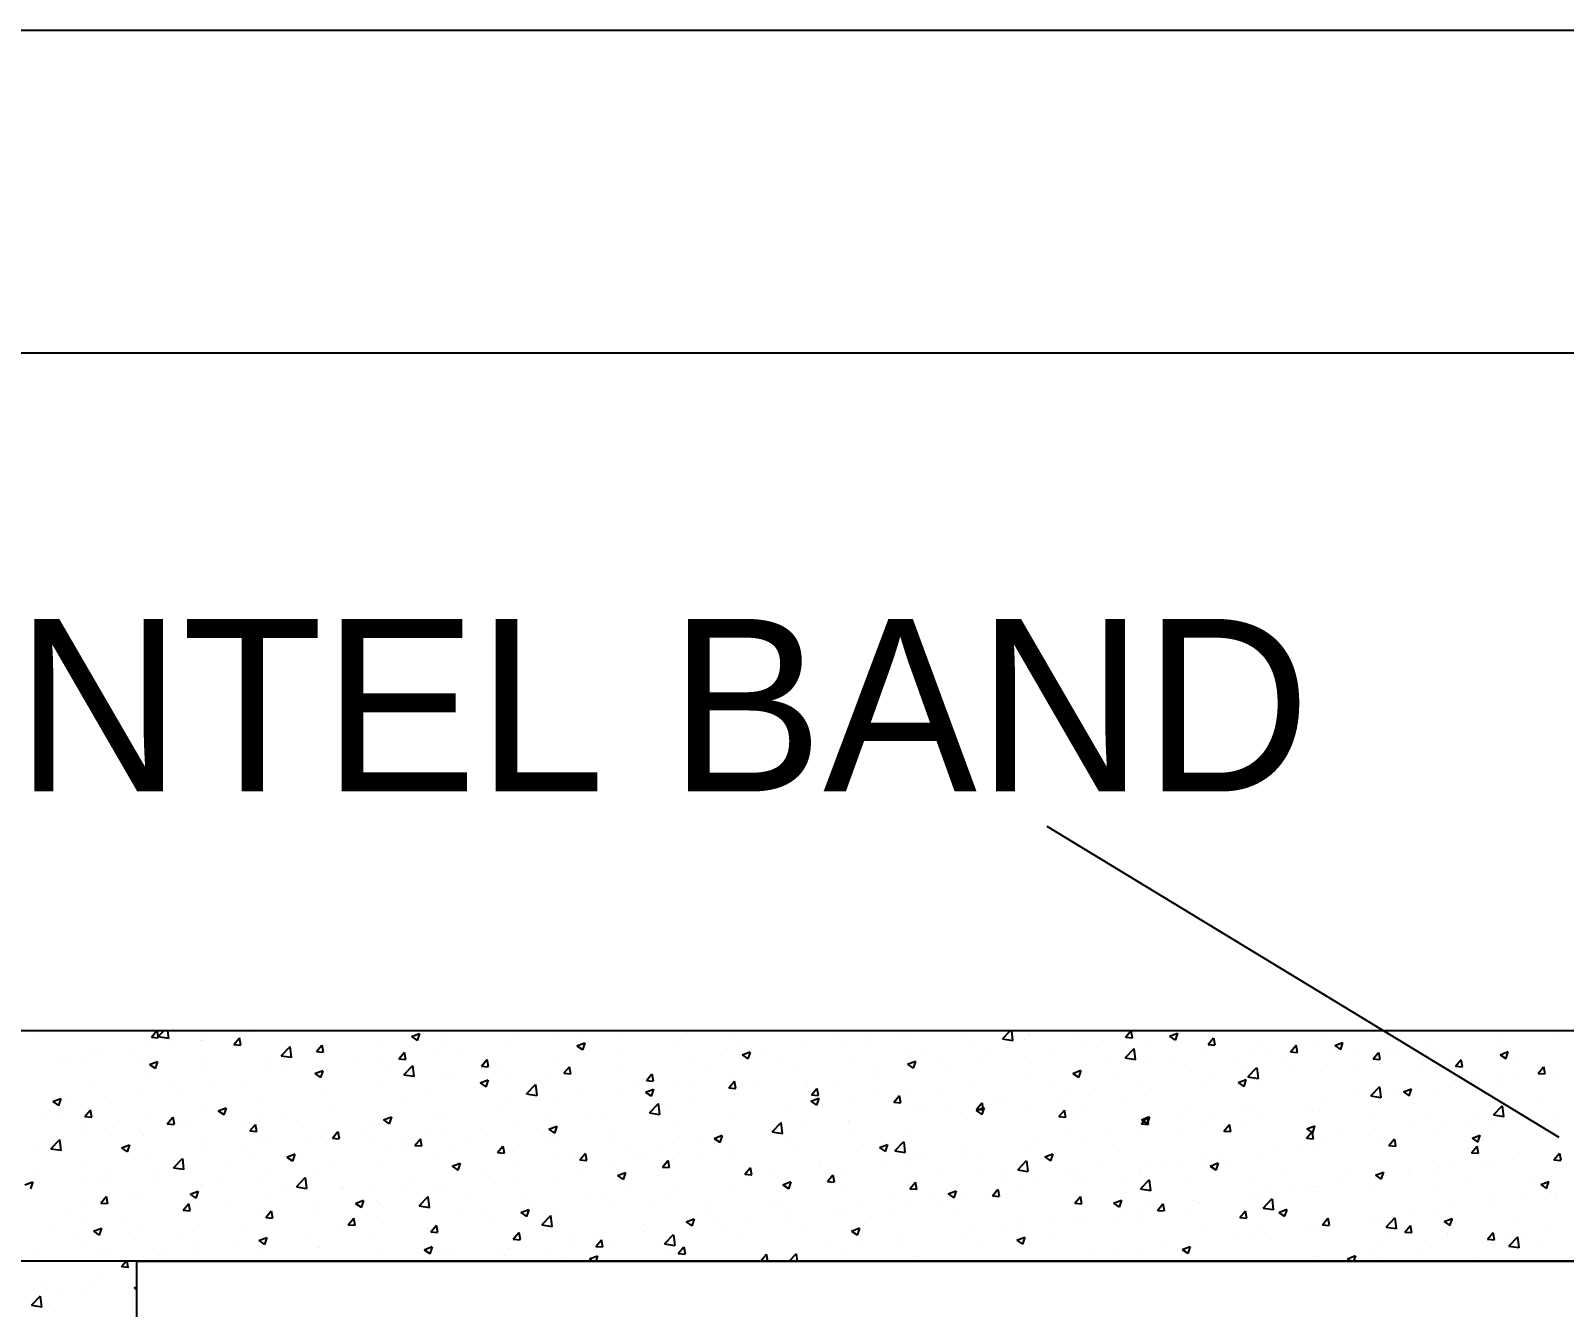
# Model space of a CAD drawing. Header units: metres. Extents: x 2267204 to 2267561, y 3771 to 3959.
# Drawn here: x 2267522.123 to 2267523.67, y 3941.646 to 3942.933 of the extents above; entities that cross this region are included whole.
import ezdxf

# ---------------------------------------------------------------- set-up
doc = ezdxf.new("R2010")
doc.units = ezdxf.units.M
doc.header["$LTSCALE"] = 3.5
doc.header["$MEASUREMENT"] = 0
doc.layers.get('0').update_dxf_attribs({"linetype": 'CONTINUOUS'})
doc.styles.add('Romantic', font='GOTHIC.TTF')

# ---------------------------------------------------------------- blocks, each defined once
blk = doc.blocks.new('A$C267C1C9C')
for p, q in [((6428.129, 2634.928), (4340.847, 2634.928)), ((4922.862, 2603.349), (4943.183, 2591.012)), ((4990.573, 2595.223), (4842.27, 2595.223)), ((4882.891, 2594.947), (4882.891, 2594.947)), ((4887.207, 2594.846), (4887.207, 2594.846)), ((4887.315, 2594.974), (4887.523, 2595.223)), ((4887.315, 2594.974), (4887.587, 2594.95)), ((4887.593, 2594.945), (4887.542, 2595.223)), ((4887.591, 2594.997), (4887.808, 2595.223)), ((4887.591, 2594.997), (4887.997, 2594.934)), ((4888.003, 2594.929), (4887.969, 2595.223)), ((4889.297, 2594.828), (4889.297, 2594.828)), ((4889.311, 2594.858), (4889.311, 2594.858)), ((4889.513, 2595.139), (4889.513, 2595.139)), ((4890.59, 2594.688), (4890.81, 2594.95)), ((4890.868, 2594.659), (4890.816, 2594.945)), ((4891.026, 2595.055), (4891.026, 2595.055)), ((4891.293, 2595.223), (4891.308, 2595.212)), ((4891.314, 2595.208), (4891.319, 2595.223)), ((4897.644, 2595), (4897.963, 2595.123)), ((4897.644, 2595), (4897.871, 2594.847)), ((4897.876, 2594.842), (4897.969, 2595.118)), ((4898.852, 2594.917), (4898.852, 2594.917)), ((4900.999, 2595.211), (4900.999, 2595.211)), ((4901.338, 2594.77), (4901.338, 2594.77)), ((4901.708, 2595.089), (4901.708, 2595.089)), ((4903.437, 2595.108), (4903.437, 2595.108)), ((4904.206, 2594.634), (4904.526, 2594.757)), ((4904.222, 2595.15), (4904.222, 2595.15)), ((4904.439, 2594.476), (4904.532, 2594.752)), ((4905.875, 2595.005), (4905.875, 2595.005)), ((4908.312, 2594.902), (4908.312, 2594.902)), ((4910.47, 2594.967), (4910.47, 2594.967)), ((4910.75, 2594.799), (4910.75, 2594.799)), ((4914.533, 2594.864), (4914.533, 2594.864)), ((4914.662, 2595.206), (4914.662, 2595.206)), ((4915.677, 2595.015), (4915.677, 2595.015)), ((4917.1, 2595.103), (4917.1, 2595.103)), ((4917.497, 2595.107), (4917.497, 2595.107)), ((4919.538, 2595), (4919.538, 2595)), ((4919.809, 2594.745), (4919.809, 2594.745)), ((4921.1, 2594.91), (4921.4, 2595.223)), ((4921.1, 2594.91), (4921.506, 2594.847)), ((4921.395, 2595.223), (4921.395, 2595.222)), ((4921.401, 2595.218), (4921.402, 2595.223)), ((4921.512, 2594.842), (4921.468, 2595.223)), ((4921.975, 2594.897), (4921.975, 2594.897)), ((4922.154, 2595.067), (4922.154, 2595.067)), ((4923.918, 2595.018), (4923.918, 2595.018)), ((4924.413, 2594.794), (4924.413, 2594.794)), ((4925.984, 2594.97), (4926.196, 2595.223)), ((4925.984, 2594.97), (4926.257, 2594.946)), ((4925.988, 2594.73), (4925.988, 2594.73)), ((4926.263, 2594.941), (4926.211, 2595.223)), ((4927.718, 2594.957), (4927.718, 2594.957)), ((4927.73, 2595.01), (4928.05, 2595.133)), ((4927.73, 2595.01), (4927.957, 2594.857)), ((4927.963, 2594.852), (4928.056, 2595.128)), ((4929.26, 2594.684), (4929.48, 2594.946)), ((4929.538, 2594.655), (4929.485, 2594.941)), ((4931.428, 2594.795), (4931.428, 2594.795)), ((4933.651, 2594.792), (4933.651, 2594.792)), ((4933.799, 2595.138), (4933.799, 2595.138)), ((4934.293, 2594.644), (4934.612, 2594.767)), ((4934.526, 2594.486), (4934.618, 2594.762)), ((4940.913, 2595.052), (4940.913, 2595.052)), ((4942.056, 2595.202), (4942.056, 2595.202)), ((4943.111, 2594.895), (4943.111, 2594.895)), ((4884.502, 2594.121), (4884.502, 2594.121)), ((4884.862, 2594.525), (4884.862, 2594.525)), ((4885.27, 2594.298), (4885.27, 2594.298)), ((4886.648, 2594.401), (4886.648, 2594.401)), ((4888.154, 2594.677), (4888.154, 2594.677)), ((4890.59, 2594.688), (4890.863, 2594.664)), ((4892.465, 2594.241), (4892.82, 2594.611)), ((4892.465, 2594.241), (4892.871, 2594.178)), ((4892.877, 2594.173), (4892.826, 2594.607)), ((4893.865, 2594.401), (4894.085, 2594.663)), ((4893.865, 2594.401), (4894.138, 2594.377)), ((4894.144, 2594.372), (4894.091, 2594.658)), ((4894.174, 2594.282), (4894.174, 2594.282)), ((4896.381, 2594.174), (4896.381, 2594.174)), ((4896.48, 2594.575), (4896.48, 2594.575)), ((4897.14, 2594.114), (4897.36, 2594.377)), ((4897.14, 2594.114), (4897.413, 2594.091)), ((4897.419, 2594.086), (4897.366, 2594.372)), ((4898.465, 2594.392), (4898.465, 2594.392)), ((4899.045, 2594.632), (4899.045, 2594.632)), ((4899.608, 2594.542), (4899.608, 2594.542)), ((4904.206, 2594.634), (4904.433, 2594.481)), ((4905.819, 2594.353), (4905.819, 2594.353)), ((4908.164, 2594.675), (4908.164, 2594.675)), ((4908.777, 2594.107), (4908.777, 2594.107)), ((4909.92, 2594.257), (4909.92, 2594.257)), ((4910.769, 2594.269), (4911.088, 2594.391)), ((4910.769, 2594.269), (4910.996, 2594.115)), ((4911.001, 2594.111), (4911.094, 2594.386)), ((4911.65, 2594.485), (4911.65, 2594.485)), ((4912.171, 2594.193), (4912.171, 2594.193)), ((4913.188, 2594.696), (4913.188, 2594.696)), ((4914.834, 2594.65), (4914.834, 2594.65)), ((4915.131, 2594.111), (4915.131, 2594.111)), ((4915.625, 2594.593), (4915.625, 2594.593)), ((4917.438, 2594.403), (4917.438, 2594.403)), ((4918.063, 2594.49), (4918.063, 2594.49)), ((4920.5, 2594.387), (4920.5, 2594.387)), ((4921.255, 2594.561), (4921.255, 2594.561)), ((4921.961, 2594.199), (4921.961, 2594.199)), ((4922.938, 2594.284), (4922.938, 2594.284)), ((4924.845, 2594.579), (4924.845, 2594.579)), ((4925.376, 2594.181), (4925.376, 2594.181)), ((4925.973, 2594.154), (4926.329, 2594.525)), ((4925.973, 2594.154), (4926.379, 2594.091)), ((4926.385, 2594.086), (4926.335, 2594.52)), ((4926.777, 2594.182), (4926.777, 2594.182)), ((4926.851, 2594.691), (4926.851, 2594.691)), ((4929.121, 2594.503), (4929.121, 2594.503)), ((4929.26, 2594.684), (4929.533, 2594.66)), ((4929.288, 2594.588), (4929.288, 2594.588)), ((4930.988, 2594.335), (4930.988, 2594.335)), ((4931.726, 2594.485), (4931.726, 2594.485)), ((4932.535, 2594.397), (4932.755, 2594.66)), ((4932.535, 2594.397), (4932.808, 2594.373)), ((4932.814, 2594.368), (4932.761, 2594.655)), ((4934.163, 2594.382), (4934.163, 2594.382)), ((4934.293, 2594.644), (4934.52, 2594.491)), ((4935.157, 2594.294), (4935.157, 2594.294)), ((4935.81, 2594.111), (4936.03, 2594.373)), ((4935.81, 2594.111), (4936.083, 2594.087)), ((4936.089, 2594.082), (4936.036, 2594.368)), ((4936.3, 2594.444), (4936.3, 2594.444)), ((4936.601, 2594.279), (4936.601, 2594.279)), ((4938.029, 2594.672), (4938.029, 2594.672)), ((4938.395, 2594.232), (4938.395, 2594.232)), ((4939.039, 2594.176), (4939.039, 2594.176)), ((4940.767, 2594.574), (4940.767, 2594.574)), ((4940.855, 2594.278), (4941.175, 2594.401)), ((4940.855, 2594.278), (4941.082, 2594.125)), ((4941.088, 2594.12), (4941.181, 2594.396)), ((4883.54, 2594.07), (4883.54, 2594.07)), ((4883.985, 2593.944), (4883.985, 2593.944)), ((4886.94, 2594.018), (4886.94, 2594.018)), ((4887.244, 2593.893), (4887.564, 2594.016)), ((4887.244, 2593.893), (4887.471, 2593.74)), ((4887.477, 2593.735), (4887.57, 2594.011)), ((4889.378, 2593.915), (4889.378, 2593.915)), ((4889.458, 2593.618), (4889.458, 2593.618)), ((4891.815, 2593.812), (4891.815, 2593.812)), ((4891.829, 2593.961), (4891.829, 2593.961)), ((4892.709, 2593.634), (4892.709, 2593.634)), ((4893.718, 2593.717), (4893.718, 2593.717)), ((4893.807, 2593.527), (4894.127, 2593.65)), ((4893.807, 2593.527), (4894.034, 2593.374)), ((4893.852, 2593.785), (4893.852, 2593.785)), ((4894.04, 2593.369), (4894.132, 2593.645)), ((4894.253, 2593.709), (4894.253, 2593.709)), ((4895.581, 2594.012), (4895.581, 2594.012)), ((4896.69, 2593.606), (4896.69, 2593.606)), ((4897.338, 2593.485), (4897.694, 2593.856)), ((4897.75, 2593.417), (4897.7, 2593.851)), ((4899.128, 2593.503), (4899.128, 2593.503)), ((4900.416, 2593.828), (4900.636, 2594.09)), ((4900.416, 2593.828), (4900.689, 2593.804)), ((4900.694, 2593.799), (4900.642, 2594.085)), ((4901.141, 2593.718), (4901.141, 2593.718)), ((4903.448, 2594.011), (4903.448, 2594.011)), ((4903.691, 2593.541), (4903.911, 2593.804)), ((4903.691, 2593.541), (4903.964, 2593.517)), ((4903.97, 2593.513), (4903.917, 2593.799)), ((4904.164, 2593.499), (4904.164, 2593.499)), ((4905.893, 2593.727), (4905.893, 2593.727)), ((4906.966, 2593.255), (4907.186, 2593.517)), ((4907.245, 2593.226), (4907.192, 2593.512)), ((4909.508, 2593.735), (4909.508, 2593.735)), ((4912.787, 2593.789), (4912.787, 2593.789)), ((4915.928, 2593.647), (4915.928, 2593.647)), ((4917.331, 2593.903), (4917.651, 2594.026)), ((4917.331, 2593.903), (4917.558, 2593.75)), ((4917.564, 2593.745), (4917.656, 2594.021)), ((4918.591, 2594.104), (4918.591, 2594.104)), ((4919.089, 2593.821), (4919.089, 2593.821)), ((4920.232, 2593.972), (4920.232, 2593.972)), ((4922.098, 2593.547), (4922.098, 2593.547)), ((4923.893, 2593.537), (4924.213, 2593.66)), ((4923.893, 2593.537), (4924.121, 2593.384)), ((4924.126, 2593.379), (4924.219, 2593.655)), ((4924.405, 2593.839), (4924.405, 2593.839)), ((4927.813, 2594.078), (4927.813, 2594.078)), ((4928.325, 2593.877), (4928.325, 2593.877)), ((4929.4, 2593.536), (4929.4, 2593.536)), ((4930.251, 2593.975), (4930.251, 2593.975)), ((4930.543, 2593.686), (4930.543, 2593.686)), ((4930.847, 2593.398), (4931.202, 2593.769)), ((4931.259, 2593.33), (4931.208, 2593.764)), ((4932.273, 2593.914), (4932.273, 2593.914)), ((4932.689, 2593.872), (4932.689, 2593.872)), ((4933.744, 2593.618), (4933.744, 2593.618)), ((4935.126, 2593.769), (4935.126, 2593.769)), ((4936.088, 2593.939), (4936.088, 2593.939)), ((4937.564, 2593.666), (4937.564, 2593.666)), ((4939.085, 2593.824), (4939.306, 2594.086)), ((4939.085, 2593.824), (4939.358, 2593.8)), ((4939.364, 2593.795), (4939.311, 2594.082)), ((4940.002, 2593.563), (4940.002, 2593.563)), ((4941.476, 2594.073), (4941.476, 2594.073)), ((4942.361, 2593.537), (4942.581, 2593.8)), ((4942.361, 2593.537), (4942.634, 2593.514)), ((4942.585, 2593.629), (4942.585, 2593.629)), ((4942.639, 2593.509), (4942.587, 2593.795)), ((4884.807, 2593.005), (4884.807, 2593.005)), ((4887.151, 2593.326), (4887.151, 2593.326)), ((4888.095, 2593.027), (4888.095, 2593.027)), ((4889.825, 2593.254), (4889.825, 2593.254)), ((4891.055, 2593.26), (4891.055, 2593.26)), ((4896.425, 2593.055), (4896.425, 2593.055)), ((4897.338, 2593.485), (4897.744, 2593.422)), ((4898.797, 2593.397), (4898.797, 2593.397)), ((4900.137, 2592.969), (4900.137, 2592.969)), ((4900.369, 2593.161), (4900.689, 2593.284)), ((4900.369, 2593.161), (4900.596, 2593.008)), ((4900.602, 2593.003), (4900.695, 2593.279)), ((4901.566, 2593.4), (4901.566, 2593.4)), ((4902.212, 2592.729), (4902.567, 2593.1)), ((4902.624, 2592.661), (4902.573, 2593.095)), ((4903.02, 2593.349), (4903.02, 2593.349)), ((4904.003, 2593.297), (4904.003, 2593.297)), ((4906.441, 2593.194), (4906.441, 2593.194)), ((4906.845, 2593.278), (4906.845, 2593.278)), ((4906.932, 2592.796), (4907.251, 2592.918)), ((4906.966, 2593.255), (4907.239, 2593.231)), ((4907.165, 2592.638), (4907.257, 2592.914)), ((4908.108, 2593.155), (4908.108, 2593.155)), ((4908.879, 2593.091), (4908.879, 2593.091)), ((4910.241, 2592.968), (4910.462, 2593.231)), ((4910.241, 2592.968), (4910.514, 2592.944)), ((4910.415, 2593.447), (4910.415, 2593.447)), ((4910.52, 2592.939), (4910.467, 2593.226)), ((4911.316, 2592.988), (4911.316, 2592.988)), ((4913.265, 2593.19), (4913.265, 2593.19)), ((4913.332, 2593.063), (4913.332, 2593.063)), ((4913.517, 2592.682), (4913.737, 2592.944)), ((4913.795, 2592.653), (4913.743, 2592.939)), ((4914.475, 2593.214), (4914.475, 2593.214)), ((4916.205, 2593.442), (4916.205, 2593.442)), ((4919.754, 2593.225), (4919.754, 2593.225)), ((4922.998, 2592.963), (4922.998, 2592.963)), ((4924.787, 2592.929), (4924.787, 2592.929)), ((4925.662, 2593.42), (4925.662, 2593.42)), ((4926.516, 2593.156), (4926.516, 2593.156)), ((4929.066, 2592.983), (4929.066, 2592.983)), ((4930.456, 2593.171), (4930.776, 2593.294)), ((4930.456, 2593.171), (4930.683, 2593.018)), ((4930.689, 2593.013), (4930.781, 2593.289)), ((4930.847, 2593.398), (4931.253, 2593.335)), ((4931.372, 2593.275), (4931.372, 2593.275)), ((4935.72, 2592.642), (4936.076, 2593.013)), ((4936.132, 2592.574), (4936.082, 2593.008)), ((4937.018, 2592.806), (4937.338, 2592.928)), ((4937.251, 2592.648), (4937.344, 2592.924)), ((4938.788, 2592.981), (4938.788, 2592.981)), ((4939.712, 2593.251), (4939.712, 2593.251)), ((4940.711, 2593.054), (4940.711, 2593.054)), ((4940.855, 2593.401), (4940.855, 2593.401)), ((4941.451, 2593.438), (4941.451, 2593.438)), ((4942.439, 2593.46), (4942.439, 2593.46)), ((4943.056, 2593.375), (4943.056, 2593.375)), ((4883.408, 2592.42), (4883.727, 2592.543)), ((4883.408, 2592.42), (4883.635, 2592.267)), ((4883.64, 2592.262), (4883.733, 2592.538)), ((4884.068, 2592.497), (4884.068, 2592.497)), ((4885.729, 2592.346), (4885.729, 2592.346)), ((4886.952, 2592.876), (4886.952, 2592.876)), ((4888.392, 2592.803), (4888.392, 2592.803)), ((4891.774, 2592.441), (4891.774, 2592.441)), ((4894.118, 2592.762), (4894.118, 2592.762)), ((4897.264, 2592.591), (4897.264, 2592.591)), ((4898.407, 2592.741), (4898.407, 2592.741)), ((4901.519, 2592.364), (4901.519, 2592.364)), ((4902.212, 2592.729), (4902.618, 2592.666)), ((4903.392, 2592.491), (4903.392, 2592.491)), ((4904.182, 2592.821), (4904.182, 2592.821)), ((4905.764, 2592.833), (4905.764, 2592.833)), ((4906.932, 2592.796), (4907.159, 2592.643)), ((4907.085, 2591.973), (4907.441, 2592.344)), ((4907.497, 2591.905), (4907.446, 2592.339)), ((4907.576, 2592.306), (4907.576, 2592.306)), ((4908.719, 2592.456), (4908.719, 2592.456)), ((4910.448, 2592.684), (4910.448, 2592.684)), ((4910.602, 2592.733), (4910.602, 2592.733)), ((4913.494, 2592.43), (4913.814, 2592.553)), ((4913.494, 2592.43), (4913.721, 2592.277)), ((4913.517, 2592.682), (4913.79, 2592.658)), ((4913.727, 2592.272), (4913.82, 2592.548)), ((4913.754, 2592.885), (4913.754, 2592.885)), ((4915.076, 2592.591), (4915.076, 2592.591)), ((4916.192, 2592.782), (4916.192, 2592.782)), ((4916.792, 2592.395), (4917.012, 2592.657)), ((4916.792, 2592.395), (4917.065, 2592.371)), ((4917.071, 2592.366), (4917.018, 2592.653)), ((4917.382, 2592.883), (4917.382, 2592.883)), ((4918.629, 2592.679), (4918.629, 2592.679)), ((4920.067, 2592.109), (4920.287, 2592.371)), ((4920.346, 2592.08), (4920.293, 2592.366)), ((4920.335, 2592.506), (4920.335, 2592.506)), ((4920.76, 2592.398), (4920.76, 2592.398)), ((4921.067, 2592.576), (4921.067, 2592.576)), ((4923.504, 2592.473), (4923.504, 2592.473)), ((4923.644, 2592.778), (4923.644, 2592.778)), ((4924.349, 2592.319), (4924.349, 2592.319)), ((4925.942, 2592.37), (4925.942, 2592.37)), ((4926.721, 2592.661), (4926.721, 2592.661)), ((4933.956, 2592.493), (4933.956, 2592.493)), ((4935.099, 2592.643), (4935.099, 2592.643)), ((4935.72, 2592.642), (4936.126, 2592.579)), ((4936.033, 2592.419), (4936.033, 2592.419)), ((4936.125, 2592.524), (4936.125, 2592.524)), ((4936.828, 2592.871), (4936.828, 2592.871)), ((4937.018, 2592.806), (4937.246, 2592.652)), ((4938.339, 2592.711), (4938.339, 2592.711)), ((4942.545, 2592.436), (4942.545, 2592.436)), ((4883.066, 2591.889), (4883.066, 2591.889)), ((4883.613, 2591.788), (4883.613, 2591.788)), ((4884.673, 2591.826), (4884.893, 2592.088)), ((4884.673, 2591.826), (4884.946, 2591.802)), ((4884.952, 2591.797), (4884.899, 2592.083)), ((4886.051, 2591.685), (4886.051, 2591.685)), ((4887.096, 2591.806), (4887.096, 2591.806)), ((4887.948, 2591.539), (4888.168, 2591.802)), ((4888.227, 2591.511), (4888.174, 2591.797)), ((4889.402, 2592.098), (4889.402, 2592.098)), ((4889.97, 2592.054), (4890.29, 2592.177)), ((4889.97, 2592.054), (4890.197, 2591.901)), ((4890.203, 2591.896), (4890.295, 2592.172)), ((4891.508, 2591.833), (4891.508, 2591.833)), ((4892.651, 2591.984), (4892.651, 2591.984)), ((4894.38, 2592.211), (4894.38, 2592.211)), ((4896.532, 2591.689), (4896.852, 2591.811)), ((4896.532, 2591.689), (4896.76, 2591.535)), ((4896.765, 2591.531), (4896.858, 2591.807)), ((4898.741, 2591.877), (4898.741, 2591.877)), ((4898.856, 2591.907), (4898.856, 2591.907)), ((4901.086, 2592.198), (4901.086, 2592.198)), ((4902.962, 2591.698), (4902.962, 2591.698)), ((4904.692, 2591.926), (4904.692, 2591.926)), ((4905.276, 2591.819), (4905.276, 2591.819)), ((4907.085, 2591.973), (4907.491, 2591.91)), ((4907.939, 2592.276), (4907.939, 2592.276)), ((4910.359, 2591.927), (4910.359, 2591.927)), ((4912.731, 2592.269), (4912.731, 2592.269)), ((4917.672, 2592.049), (4917.672, 2592.049)), ((4917.887, 2592.02), (4917.887, 2592.02)), ((4919.031, 2592.171), (4919.031, 2592.171)), ((4919.698, 2591.705), (4919.698, 2591.705)), ((4920.057, 2592.064), (4920.376, 2592.187)), ((4920.057, 2592.064), (4920.284, 2591.911)), ((4920.067, 2592.109), (4920.34, 2592.085)), ((4920.29, 2591.906), (4920.382, 2592.182)), ((4922.043, 2592.027), (4922.043, 2592.027)), ((4923.343, 2591.822), (4923.563, 2592.084)), ((4923.343, 2591.822), (4923.616, 2591.798)), ((4923.621, 2591.793), (4923.569, 2592.079)), ((4926.618, 2591.535), (4926.838, 2591.798)), ((4926.619, 2591.699), (4926.939, 2591.821)), ((4926.619, 2591.699), (4926.846, 2591.545)), ((4926.897, 2591.507), (4926.844, 2591.793)), ((4926.852, 2591.541), (4926.945, 2591.816)), ((4928.199, 2591.735), (4928.199, 2591.735)), ((4928.38, 2592.267), (4928.38, 2592.267)), ((4929.342, 2591.885), (4929.342, 2591.885)), ((4930.817, 2592.164), (4930.817, 2592.164)), ((4931.072, 2592.113), (4931.072, 2592.113)), ((4931.317, 2591.755), (4931.317, 2591.755)), ((4933.255, 2592.061), (4933.255, 2592.061)), ((4933.462, 2592.067), (4933.462, 2592.067)), ((4933.688, 2592.098), (4933.688, 2592.098)), ((4935.693, 2591.958), (4935.693, 2591.958)), ((4938.13, 2591.855), (4938.13, 2591.855)), ((4939.882, 2591.979), (4939.882, 2591.979)), ((4940.568, 2591.752), (4940.568, 2591.752)), ((4940.594, 2591.887), (4940.949, 2592.257)), ((4940.594, 2591.887), (4941, 2591.824)), ((4941.006, 2591.819), (4940.955, 2592.252)), ((4941.383, 2591.828), (4941.383, 2591.828)), ((4943, 2591.855), (4943, 2591.855)), ((4884.576, 2591.174), (4884.576, 2591.174)), ((4884.751, 2591.484), (4884.751, 2591.484)), ((4885.751, 2591.075), (4885.751, 2591.075)), ((4886.894, 2591.226), (4886.894, 2591.226)), ((4887.013, 2591.071), (4887.013, 2591.071)), ((4887.948, 2591.539), (4888.221, 2591.515)), ((4888.488, 2591.582), (4888.488, 2591.582)), ((4888.624, 2591.453), (4888.624, 2591.453)), ((4890.926, 2591.479), (4890.926, 2591.479)), ((4891.223, 2591.253), (4891.444, 2591.515)), ((4891.223, 2591.253), (4891.496, 2591.229)), ((4891.502, 2591.224), (4891.449, 2591.51)), ((4893.364, 2591.376), (4893.364, 2591.376)), ((4894.063, 2591.242), (4894.063, 2591.242)), ((4894.499, 2590.966), (4894.719, 2591.229)), ((4894.777, 2590.937), (4894.725, 2591.224)), ((4895.801, 2591.273), (4895.801, 2591.273)), ((4896.193, 2591.45), (4896.193, 2591.45)), ((4896.369, 2591.534), (4896.369, 2591.534)), ((4898.239, 2591.17), (4898.239, 2591.17)), ((4898.935, 2591.168), (4898.935, 2591.168)), ((4900.676, 2591.067), (4900.676, 2591.067)), ((4901.819, 2591.548), (4901.819, 2591.548)), ((4902.613, 2591.361), (4902.613, 2591.361)), ((4903.095, 2591.323), (4903.415, 2591.446)), ((4903.095, 2591.323), (4903.322, 2591.17)), ((4903.328, 2591.165), (4903.42, 2591.441)), ((4905.708, 2591.313), (4905.708, 2591.313)), ((4908.053, 2591.634), (4908.053, 2591.634)), ((4909.657, 2590.957), (4909.977, 2591.08)), ((4909.89, 2590.799), (4909.983, 2591.075)), ((4911.958, 2591.217), (4912.314, 2591.588)), ((4911.958, 2591.217), (4912.365, 2591.155)), ((4912.131, 2591.262), (4912.131, 2591.262)), ((4912.37, 2591.15), (4912.32, 2591.583)), ((4912.346, 2591.135), (4912.346, 2591.135)), ((4913.274, 2591.413), (4913.274, 2591.413)), ((4915.003, 2591.641), (4915.003, 2591.641)), ((4915.009, 2591.592), (4915.009, 2591.592)), ((4915.02, 2591.071), (4915.02, 2591.071)), ((4917.327, 2591.363), (4917.327, 2591.363)), ((4923.586, 2591.128), (4923.586, 2591.128)), ((4925.315, 2591.355), (4925.315, 2591.355)), ((4926.618, 2591.535), (4926.891, 2591.512)), ((4926.666, 2591.141), (4926.666, 2591.141)), ((4928.136, 2591.153), (4928.136, 2591.153)), ((4929.01, 2591.463), (4929.01, 2591.463)), ((4929.893, 2591.249), (4930.113, 2591.511)), ((4929.893, 2591.249), (4930.166, 2591.225)), ((4930.172, 2591.22), (4930.119, 2591.506)), ((4930.799, 2591.61), (4930.799, 2591.61)), ((4933.168, 2590.962), (4933.389, 2591.225)), ((4933.182, 2591.333), (4933.501, 2591.456)), ((4933.182, 2591.333), (4933.409, 2591.18)), ((4933.447, 2590.934), (4933.394, 2591.22)), ((4933.415, 2591.175), (4933.507, 2591.451)), ((4934.556, 2591.064), (4934.556, 2591.064)), ((4935.627, 2591.07), (4935.627, 2591.07)), ((4937.219, 2591.522), (4937.219, 2591.522)), ((4938.284, 2591.191), (4938.284, 2591.191)), ((4938.511, 2591.45), (4938.511, 2591.45)), ((4939.654, 2591.6), (4939.654, 2591.6)), ((4939.744, 2590.967), (4940.064, 2591.09)), ((4939.977, 2590.809), (4940.07, 2591.085)), ((4940.656, 2591.534), (4940.656, 2591.534)), ((4943.006, 2591.649), (4943.006, 2591.649)), ((4882.867, 2590.695), (4882.867, 2590.695)), ((4883.323, 2590.548), (4883.679, 2590.919)), ((4883.323, 2590.548), (4883.729, 2590.485)), ((4883.735, 2590.48), (4883.685, 2590.914)), ((4886.133, 2590.582), (4886.453, 2590.704)), ((4886.133, 2590.582), (4886.36, 2590.428)), ((4886.366, 2590.424), (4886.459, 2590.699)), ((4889.347, 2590.578), (4889.347, 2590.578)), ((4889.451, 2590.968), (4889.451, 2590.968)), ((4890.867, 2590.536), (4890.867, 2590.536)), ((4891.718, 2590.921), (4891.718, 2590.921)), ((4891.889, 2590.865), (4891.889, 2590.865)), ((4893.53, 2590.993), (4893.53, 2590.993)), ((4894.326, 2590.762), (4894.326, 2590.762)), ((4894.499, 2590.966), (4894.772, 2590.942)), ((4896.063, 2590.79), (4896.063, 2590.79)), ((4896.764, 2590.659), (4896.764, 2590.659)), ((4897.206, 2590.94), (4897.206, 2590.94)), ((4897.774, 2590.68), (4897.994, 2590.942)), ((4897.774, 2590.68), (4898.047, 2590.656)), ((4898.053, 2590.651), (4898, 2590.937)), ((4899.202, 2590.556), (4899.202, 2590.556)), ((4899.95, 2590.904), (4899.95, 2590.904)), ((4901.03, 2590.678), (4901.03, 2590.678)), ((4901.049, 2590.393), (4901.269, 2590.655)), ((4901.328, 2590.364), (4901.275, 2590.651)), ((4901.639, 2590.453), (4901.639, 2590.453)), ((4903.114, 2590.964), (4903.114, 2590.964)), ((4903.337, 2590.971), (4903.337, 2590.971)), ((4905.552, 2590.861), (4905.552, 2590.861)), ((4906.374, 2590.505), (4906.374, 2590.505)), ((4907.518, 2590.655), (4907.518, 2590.655)), ((4907.989, 2590.758), (4907.989, 2590.758)), ((4909.247, 2590.883), (4909.247, 2590.883)), ((4909.657, 2590.957), (4909.885, 2590.804)), ((4909.683, 2590.678), (4909.683, 2590.678)), ((4910.427, 2590.655), (4910.427, 2590.655)), ((4912.676, 2590.749), (4912.676, 2590.749)), ((4912.865, 2590.552), (4912.865, 2590.552)), ((4916.22, 2590.592), (4916.54, 2590.714)), ((4916.22, 2590.592), (4916.447, 2590.438)), ((4916.453, 2590.433), (4916.545, 2590.709)), ((4916.832, 2590.462), (4917.188, 2590.832)), ((4916.832, 2590.462), (4917.238, 2590.399)), ((4917.244, 2590.394), (4917.193, 2590.827)), ((4919.559, 2590.597), (4919.559, 2590.597)), ((4921.987, 2590.507), (4921.987, 2590.507)), ((4922.443, 2590.977), (4922.443, 2590.977)), ((4924.294, 2590.799), (4924.294, 2590.799)), ((4925.473, 2590.696), (4925.473, 2590.696)), ((4931.893, 2590.607), (4931.893, 2590.607)), ((4932.754, 2590.692), (4932.754, 2590.692)), ((4933.168, 2590.962), (4933.441, 2590.938)), ((4933.633, 2590.577), (4933.633, 2590.577)), ((4933.897, 2590.842), (4933.897, 2590.842)), ((4935.977, 2590.899), (4935.977, 2590.899)), ((4936.444, 2590.676), (4936.664, 2590.938)), ((4936.444, 2590.676), (4936.717, 2590.652)), ((4936.722, 2590.647), (4936.67, 2590.933)), ((4939.719, 2590.389), (4939.939, 2590.652)), ((4939.744, 2590.967), (4939.971, 2590.814)), ((4939.998, 2590.36), (4939.945, 2590.647)), ((4884.696, 2589.964), (4884.696, 2589.964)), ((4887.04, 2590.286), (4887.04, 2590.286)), ((4888.197, 2589.793), (4888.552, 2590.163)), ((4888.204, 2590.078), (4888.204, 2590.078)), ((4888.609, 2589.725), (4888.558, 2590.158)), ((4890.306, 2590.032), (4890.306, 2590.032)), ((4891.449, 2590.182), (4891.449, 2590.182)), ((4892.696, 2590.216), (4893.015, 2590.339)), ((4892.696, 2590.216), (4892.923, 2590.063)), ((4892.929, 2590.058), (4893.021, 2590.334)), ((4893.179, 2590.41), (4893.179, 2590.41)), ((4894.624, 2589.99), (4894.624, 2589.99)), ((4896.314, 2590.014), (4896.314, 2590.014)), ((4897.287, 2590.447), (4897.287, 2590.447)), ((4898.686, 2590.357), (4898.686, 2590.357)), ((4899.258, 2589.85), (4899.578, 2589.973)), ((4899.258, 2589.85), (4899.485, 2589.697)), ((4899.491, 2589.692), (4899.584, 2589.968)), ((4901.049, 2590.393), (4901.322, 2590.369)), ((4901.761, 2589.897), (4901.761, 2589.897)), ((4903.491, 2590.125), (4903.491, 2590.125)), ((4904.077, 2590.35), (4904.077, 2590.35)), ((4904.325, 2590.107), (4904.545, 2590.369)), ((4904.325, 2590.107), (4904.597, 2590.083)), ((4904.603, 2590.078), (4904.55, 2590.364)), ((4906.515, 2590.248), (4906.515, 2590.248)), ((4907.02, 2590.221), (4907.02, 2590.221)), ((4907.6, 2589.82), (4907.82, 2590.082)), ((4907.878, 2589.791), (4907.826, 2590.077)), ((4907.997, 2590.114), (4907.997, 2590.114)), ((4908.952, 2590.145), (4908.952, 2590.145)), ((4910.304, 2590.407), (4910.304, 2590.407)), ((4911.39, 2590.042), (4911.39, 2590.042)), ((4913.827, 2589.939), (4913.827, 2589.939)), ((4915.302, 2590.449), (4915.302, 2590.449)), ((4916.686, 2590.219), (4916.686, 2590.219)), ((4917.74, 2590.346), (4917.74, 2590.346)), ((4917.829, 2590.37), (4917.829, 2590.37)), ((4919.643, 2590.185), (4919.643, 2590.185)), ((4920.178, 2590.243), (4920.178, 2590.243)), ((4921.705, 2589.706), (4922.061, 2590.077)), ((4922.117, 2589.638), (4922.067, 2590.072)), ((4922.615, 2590.14), (4922.615, 2590.14)), ((4922.782, 2590.226), (4923.102, 2590.349)), ((4922.782, 2590.226), (4923.01, 2590.073)), ((4922.81, 2590.239), (4922.81, 2590.239)), ((4923.015, 2590.068), (4923.108, 2590.344)), ((4925.053, 2590.037), (4925.053, 2590.037)), ((4926.998, 2589.934), (4926.998, 2589.934)), ((4927.49, 2589.934), (4927.49, 2589.934)), ((4928.141, 2590.084), (4928.141, 2590.084)), ((4928.955, 2589.943), (4928.955, 2589.943)), ((4929.23, 2590.15), (4929.23, 2590.15)), ((4929.345, 2589.86), (4929.665, 2589.983)), ((4929.345, 2589.86), (4929.572, 2589.707)), ((4929.578, 2589.702), (4929.67, 2589.978)), ((4929.87, 2590.312), (4929.87, 2590.312)), ((4931.261, 2590.235), (4931.261, 2590.235)), ((4938.963, 2589.924), (4938.963, 2589.924)), ((4939.719, 2590.389), (4939.992, 2590.365)), ((4940.182, 2590.027), (4940.182, 2590.027)), ((4940.6, 2590.014), (4940.6, 2590.014)), ((4941.626, 2590.381), (4941.626, 2590.381)), ((4942.945, 2590.335), (4942.945, 2590.335)), ((4942.994, 2590.103), (4943.214, 2590.365)), ((4942.994, 2590.103), (4943.267, 2590.079)), ((4943.066, 2590.406), (4943.066, 2590.406)), ((4943.273, 2590.074), (4943.22, 2590.36)), ((4882.705, 2589.467), (4882.705, 2589.467)), ((4884.55, 2589.274), (4884.55, 2589.274)), ((4885.142, 2589.364), (4885.142, 2589.364)), ((4885.541, 2589.621), (4885.541, 2589.621)), ((4885.693, 2589.425), (4885.693, 2589.425)), ((4887.422, 2589.652), (4887.422, 2589.652)), ((4887.58, 2589.261), (4887.58, 2589.261)), ((4888.197, 2589.793), (4888.603, 2589.73)), ((4891.663, 2589.4), (4891.663, 2589.4)), ((4891.961, 2589.533), (4891.961, 2589.533)), ((4893.07, 2589.037), (4893.426, 2589.407)), ((4893.482, 2588.969), (4893.432, 2589.403)), ((4894.007, 2589.722), (4894.007, 2589.722)), ((4897.734, 2589.367), (4897.734, 2589.367)), ((4900.618, 2589.747), (4900.618, 2589.747)), ((4901.694, 2589.306), (4901.694, 2589.306)), ((4903.281, 2589.45), (4903.281, 2589.45)), ((4904.357, 2589.763), (4904.357, 2589.763)), ((4905.653, 2589.793), (4905.653, 2589.793)), ((4905.821, 2589.484), (4906.14, 2589.607)), ((4905.821, 2589.484), (4906.048, 2589.331)), ((4906.054, 2589.326), (4906.146, 2589.602)), ((4907.6, 2589.82), (4907.873, 2589.796)), ((4910.875, 2589.533), (4911.095, 2589.796)), ((4910.875, 2589.533), (4911.148, 2589.51)), ((4910.93, 2589.461), (4910.93, 2589.461)), ((4911.154, 2589.505), (4911.101, 2589.791)), ((4912.073, 2589.612), (4912.073, 2589.612)), ((4912.383, 2589.119), (4912.703, 2589.241)), ((4912.616, 2588.961), (4912.709, 2589.237)), ((4913.802, 2589.84), (4913.802, 2589.84)), ((4914.15, 2589.247), (4914.37, 2589.509)), ((4914.15, 2589.247), (4914.423, 2589.223)), ((4914.429, 2589.218), (4914.376, 2589.504)), ((4914.965, 2589.55), (4914.965, 2589.55)), ((4916.265, 2589.836), (4916.265, 2589.836)), ((4917.271, 2589.843), (4917.271, 2589.843)), ((4917.484, 2589.324), (4917.484, 2589.324)), ((4918.703, 2589.733), (4918.703, 2589.733)), ((4920.147, 2589.782), (4920.147, 2589.782)), ((4921.14, 2589.63), (4921.14, 2589.63)), ((4921.705, 2589.706), (4922.111, 2589.643)), ((4922.384, 2589.327), (4922.384, 2589.327)), ((4923.578, 2589.527), (4923.578, 2589.527)), ((4923.904, 2589.236), (4923.904, 2589.236)), ((4924.114, 2589.554), (4924.114, 2589.554)), ((4924.238, 2589.279), (4924.238, 2589.279)), ((4926.016, 2589.424), (4926.016, 2589.424)), ((4926.567, 2589.693), (4926.567, 2589.693)), ((4926.579, 2588.95), (4926.934, 2589.321)), ((4926.61, 2589.621), (4926.61, 2589.621)), ((4926.991, 2588.882), (4926.94, 2589.316)), ((4928.453, 2589.321), (4928.453, 2589.321)), ((4929.928, 2589.831), (4929.928, 2589.831)), ((4932.366, 2589.728), (4932.366, 2589.728)), ((4934.426, 2589.269), (4934.426, 2589.269)), ((4934.803, 2589.625), (4934.803, 2589.625)), ((4935.907, 2589.494), (4936.227, 2589.617)), ((4935.907, 2589.494), (4936.134, 2589.341)), ((4935.922, 2589.379), (4935.922, 2589.379)), ((4936.14, 2589.336), (4936.233, 2589.612)), ((4936.3, 2589.466), (4936.3, 2589.466)), ((4937.241, 2589.522), (4937.241, 2589.522)), ((4937.309, 2589.649), (4937.309, 2589.649)), ((4938.228, 2589.671), (4938.228, 2589.671)), ((4938.453, 2589.799), (4938.453, 2589.799)), ((4939.679, 2589.419), (4939.679, 2589.419)), ((4942.116, 2589.316), (4942.116, 2589.316)), ((4942.47, 2589.129), (4942.79, 2589.251)), ((4942.703, 2588.971), (4942.795, 2589.247)), ((4882.296, 2589.109), (4882.616, 2589.231)), ((4882.529, 2588.951), (4882.622, 2589.227)), ((4882.878, 2589.164), (4882.878, 2589.164)), ((4885.306, 2588.391), (4885.527, 2588.653)), ((4885.585, 2588.362), (4885.532, 2588.649)), ((4886.985, 2588.766), (4886.985, 2588.766)), ((4888.859, 2588.743), (4889.179, 2588.866)), ((4888.859, 2588.743), (4889.086, 2588.59)), ((4889.092, 2588.585), (4889.184, 2588.861)), ((4889.291, 2589.058), (4889.291, 2589.058)), ((4889.298, 2589.076), (4889.298, 2589.076)), ((4890.017, 2589.158), (4890.017, 2589.158)), ((4892.455, 2589.055), (4892.455, 2589.055)), ((4893.07, 2589.037), (4893.476, 2588.974)), ((4894.861, 2588.989), (4894.861, 2588.989)), ((4894.893, 2588.952), (4894.893, 2588.952)), ((4896.005, 2589.139), (4896.005, 2589.139)), ((4897.33, 2588.849), (4897.33, 2588.849)), ((4897.944, 2588.281), (4898.299, 2588.652)), ((4898.355, 2588.213), (4898.305, 2588.647)), ((4898.63, 2588.837), (4898.63, 2588.837)), ((4899.031, 2588.849), (4899.031, 2588.849)), ((4899.768, 2588.746), (4899.768, 2588.746)), ((4900.975, 2589.158), (4900.975, 2589.158)), ((4902.206, 2588.643), (4902.206, 2588.643)), ((4905.173, 2588.703), (4905.173, 2588.703)), ((4906.316, 2588.854), (4906.316, 2588.854)), ((4908.046, 2589.082), (4908.046, 2589.082)), ((4910.248, 2588.887), (4910.248, 2588.887)), ((4912.383, 2589.119), (4912.61, 2588.966)), ((4912.62, 2589.229), (4912.62, 2589.229)), ((4914.821, 2588.867), (4914.821, 2588.867)), ((4917.426, 2588.96), (4917.646, 2589.223)), ((4917.426, 2588.96), (4917.699, 2588.936)), ((4917.704, 2588.932), (4917.652, 2589.218)), ((4918.357, 2588.796), (4918.357, 2588.796)), ((4918.946, 2588.753), (4919.265, 2588.876)), ((4918.946, 2588.753), (4919.173, 2588.6)), ((4919.179, 2588.595), (4919.271, 2588.871)), ((4919.587, 2588.665), (4919.587, 2588.665)), ((4920.701, 2588.674), (4920.921, 2588.936)), ((4920.701, 2588.674), (4920.974, 2588.65)), ((4920.98, 2588.645), (4920.927, 2588.931)), ((4921.241, 2589.176), (4921.241, 2589.176)), ((4921.241, 2588.779), (4921.241, 2588.779)), ((4921.932, 2588.987), (4921.932, 2588.987)), ((4923.976, 2588.387), (4924.196, 2588.65)), ((4924.255, 2588.358), (4924.202, 2588.645)), ((4926.579, 2588.95), (4926.985, 2588.887)), ((4930.891, 2589.218), (4930.891, 2589.218)), ((4931.206, 2588.715), (4931.206, 2588.715)), ((4931.553, 2588.891), (4931.553, 2588.891)), ((4932.696, 2589.041), (4932.696, 2589.041)), ((4933.329, 2589.115), (4933.329, 2589.115)), ((4933.577, 2589.057), (4933.577, 2589.057)), ((4933.637, 2589.009), (4933.637, 2589.009)), ((4935.766, 2589.012), (4935.766, 2589.012)), ((4938.204, 2588.909), (4938.204, 2588.909)), ((4940.641, 2588.806), (4940.641, 2588.806)), ((4942.47, 2589.129), (4942.697, 2588.975)), ((4942.889, 2588.815), (4942.889, 2588.815)), ((4943.008, 2588.756), (4943.008, 2588.756)), ((4943.079, 2588.703), (4943.079, 2588.703)), ((4883.972, 2588.162), (4883.972, 2588.162)), ((4884.64, 2588.444), (4884.64, 2588.444)), ((4885.306, 2588.391), (4885.579, 2588.367)), ((4886.635, 2588.619), (4886.635, 2588.619)), ((4888.582, 2588.104), (4888.802, 2588.367)), ((4888.582, 2588.104), (4888.855, 2588.081)), ((4888.86, 2588.076), (4888.808, 2588.362)), ((4889.105, 2588.231), (4889.105, 2588.231)), ((4890.248, 2588.381), (4890.248, 2588.381)), ((4891.857, 2587.818), (4892.077, 2588.08)), ((4891.978, 2588.609), (4891.978, 2588.609)), ((4892.136, 2587.789), (4892.083, 2588.075)), ((4893.952, 2588.202), (4893.952, 2588.202)), ((4895.421, 2588.377), (4895.741, 2588.5)), ((4895.421, 2588.377), (4895.649, 2588.224)), ((4895.654, 2588.219), (4895.747, 2588.495)), ((4896.258, 2588.494), (4896.258, 2588.494)), ((4896.368, 2588.392), (4896.368, 2588.392)), ((4897.944, 2588.281), (4898.35, 2588.218)), ((4900.56, 2588.096), (4900.56, 2588.096)), ((4901.984, 2588.012), (4902.304, 2588.134)), ((4902.217, 2587.854), (4902.309, 2588.13)), ((4902.289, 2588.324), (4902.289, 2588.324)), ((4904.643, 2588.54), (4904.643, 2588.54)), ((4905.597, 2588.273), (4905.597, 2588.273)), ((4907.081, 2588.437), (4907.081, 2588.437)), ((4907.942, 2588.594), (4907.942, 2588.594)), ((4909.519, 2588.334), (4909.519, 2588.334)), ((4911.956, 2588.231), (4911.956, 2588.231)), ((4912.158, 2588.41), (4912.158, 2588.41)), ((4912.601, 2588.038), (4912.601, 2588.038)), ((4914.394, 2588.128), (4914.394, 2588.128)), ((4914.909, 2588.03), (4914.909, 2588.03)), ((4915.485, 2588.418), (4915.485, 2588.418)), ((4916.628, 2588.569), (4916.628, 2588.569)), ((4916.831, 2588.025), (4916.831, 2588.025)), ((4917.216, 2588.323), (4917.216, 2588.323)), ((4918.578, 2588.322), (4918.578, 2588.322)), ((4923.976, 2588.387), (4924.249, 2588.363)), ((4925.508, 2588.387), (4925.828, 2588.51)), ((4925.508, 2588.387), (4925.735, 2588.234)), ((4925.741, 2588.229), (4925.834, 2588.505)), ((4925.797, 2588.133), (4925.797, 2588.133)), ((4926.555, 2588.101), (4926.555, 2588.101)), ((4926.94, 2588.283), (4926.94, 2588.283)), ((4927.251, 2588.101), (4927.472, 2588.363)), ((4927.251, 2588.101), (4927.524, 2588.077)), ((4927.53, 2588.072), (4927.477, 2588.358)), ((4928.311, 2588.095), (4928.311, 2588.095)), ((4928.669, 2588.511), (4928.669, 2588.511)), ((4928.899, 2588.423), (4928.899, 2588.423)), ((4930.527, 2587.814), (4930.747, 2588.076)), ((4930.805, 2587.785), (4930.753, 2588.072)), ((4930.974, 2588.552), (4930.974, 2588.552)), ((4931.452, 2588.194), (4931.808, 2588.565)), ((4931.452, 2588.194), (4931.858, 2588.131)), ((4931.864, 2588.126), (4931.814, 2588.56)), ((4932.071, 2588.022), (4932.39, 2588.144)), ((4932.071, 2588.022), (4932.298, 2587.868)), ((4932.303, 2587.864), (4932.396, 2588.139)), ((4938.173, 2588.151), (4938.173, 2588.151)), ((4938.981, 2588.226), (4938.981, 2588.226)), ((4940.545, 2588.493), (4940.545, 2588.493)), ((4941.865, 2588.605), (4941.865, 2588.605)), ((4883.348, 2587.473), (4883.348, 2587.473)), ((4884.492, 2587.624), (4884.492, 2587.624)), ((4886.221, 2587.851), (4886.221, 2587.851)), ((4889.236, 2587.538), (4889.236, 2587.538)), ((4891.042, 2587.478), (4891.042, 2587.478)), ((4891.607, 2587.88), (4891.607, 2587.88)), ((4891.857, 2587.818), (4892.13, 2587.794)), ((4893.705, 2587.935), (4893.705, 2587.935)), ((4895.132, 2587.531), (4895.352, 2587.794)), ((4895.132, 2587.531), (4895.405, 2587.507)), ((4895.411, 2587.503), (4895.358, 2587.789)), ((4896.533, 2587.566), (4896.533, 2587.566)), ((4898.408, 2587.245), (4898.628, 2587.507)), ((4898.686, 2587.216), (4898.633, 2587.502)), ((4899.417, 2587.946), (4899.417, 2587.946)), ((4900.919, 2587.638), (4900.919, 2587.638)), ((4901.984, 2588.012), (4902.211, 2587.858)), ((4902.817, 2587.525), (4903.173, 2587.896)), ((4902.817, 2587.525), (4903.223, 2587.462)), ((4903.229, 2587.457), (4903.178, 2587.891)), ((4903.226, 2587.93), (4903.226, 2587.93)), ((4906.832, 2587.496), (4906.832, 2587.496)), ((4908.546, 2587.646), (4908.866, 2587.769)), ((4908.546, 2587.646), (4908.774, 2587.493)), ((4908.779, 2587.488), (4908.872, 2587.764)), ((4909.495, 2587.953), (4909.495, 2587.953)), ((4909.728, 2587.66), (4909.728, 2587.66)), ((4910.871, 2587.811), (4910.871, 2587.811)), ((4912.564, 2587.709), (4912.564, 2587.709)), ((4915.915, 2587.865), (4915.915, 2587.865)), ((4919.269, 2587.922), (4919.269, 2587.922)), ((4921.183, 2587.525), (4921.183, 2587.525)), ((4921.707, 2587.819), (4921.707, 2587.819)), ((4921.876, 2587.466), (4921.876, 2587.466)), ((4922.913, 2587.753), (4922.913, 2587.753)), ((4924.144, 2587.716), (4924.144, 2587.716)), ((4924.183, 2587.759), (4924.183, 2587.759)), ((4925.648, 2587.638), (4925.648, 2587.638)), ((4926.582, 2587.613), (4926.582, 2587.613)), ((4929.02, 2587.51), (4929.02, 2587.51)), ((4930.527, 2587.814), (4930.8, 2587.79)), ((4933.224, 2587.468), (4933.224, 2587.468)), ((4933.522, 2587.537), (4933.522, 2587.537)), ((4933.802, 2587.528), (4934.022, 2587.79)), ((4933.802, 2587.528), (4934.075, 2587.504)), ((4934.081, 2587.499), (4934.028, 2587.785)), ((4935.866, 2587.859), (4935.866, 2587.859)), ((4936.108, 2587.848), (4936.108, 2587.848)), ((4936.326, 2587.438), (4936.681, 2587.809)), ((4936.326, 2587.438), (4936.732, 2587.375)), ((4936.737, 2587.37), (4936.687, 2587.804)), ((4937.077, 2587.241), (4937.297, 2587.503)), ((4937.251, 2587.998), (4937.251, 2587.998)), ((4937.356, 2587.212), (4937.303, 2587.498)), ((4938.633, 2587.656), (4938.953, 2587.779)), ((4938.633, 2587.656), (4938.86, 2587.503)), ((4938.866, 2587.498), (4938.959, 2587.774)), ((4941.438, 2587.656), (4941.438, 2587.656)), ((4884.253, 2587.03), (4884.253, 2587.03)), ((4884.584, 2586.924), (4884.584, 2586.924)), ((4885.022, 2587.27), (4885.342, 2587.393)), ((4885.022, 2587.27), (4885.249, 2587.117)), ((4885.255, 2587.112), (4885.348, 2587.388)), ((4886.691, 2586.927), (4886.691, 2586.927)), ((4886.929, 2587.246), (4886.929, 2587.246)), ((4888.379, 2587.021), (4888.379, 2587.021)), ((4889.128, 2586.824), (4889.128, 2586.824)), ((4890.776, 2586.808), (4890.776, 2586.808)), ((4891.585, 2586.905), (4891.904, 2587.027)), ((4891.585, 2586.905), (4891.812, 2586.751)), ((4891.818, 2586.747), (4891.91, 2587.022)), ((4893.66, 2587.188), (4893.66, 2587.188)), ((4894.803, 2587.338), (4894.803, 2587.338)), ((4896.203, 2586.974), (4896.203, 2586.974)), ((4898.408, 2587.245), (4898.68, 2587.221)), ((4898.574, 2587.316), (4898.574, 2587.316)), ((4901.683, 2586.958), (4901.903, 2587.221)), ((4901.683, 2586.958), (4901.956, 2586.934)), ((4901.962, 2586.93), (4901.909, 2587.216)), ((4903.972, 2586.902), (4903.972, 2586.902)), ((4904.169, 2587.039), (4904.169, 2587.039)), ((4904.958, 2586.672), (4905.178, 2586.934)), ((4905.115, 2587.053), (4905.115, 2587.053)), ((4905.237, 2586.643), (4905.184, 2586.929)), ((4906.844, 2587.281), (4906.844, 2587.281)), ((4907.69, 2586.769), (4908.046, 2587.14)), ((4907.886, 2587.074), (4907.886, 2587.074)), ((4908.102, 2586.701), (4908.052, 2587.135)), ((4910.193, 2587.366), (4910.193, 2587.366)), ((4910.589, 2586.95), (4910.589, 2586.95)), ((4913.252, 2587.408), (4913.252, 2587.408)), ((4915.109, 2587.28), (4915.429, 2587.403)), ((4915.109, 2587.28), (4915.336, 2587.127)), ((4915.342, 2587.122), (4915.434, 2587.398)), ((4917.156, 2586.995), (4917.156, 2586.995)), ((4917.16, 2586.802), (4917.16, 2586.802)), ((4919.532, 2587.145), (4919.532, 2587.145)), ((4920.04, 2587.375), (4920.04, 2587.375)), ((4921.671, 2586.914), (4921.991, 2587.037)), ((4921.671, 2586.914), (4921.898, 2586.761)), ((4921.904, 2586.756), (4921.997, 2587.032)), ((4922.985, 2587.181), (4922.985, 2587.181)), ((4928.844, 2586.902), (4928.844, 2586.902)), ((4930.352, 2587.09), (4930.352, 2587.09)), ((4931.15, 2587.195), (4931.15, 2587.195)), ((4931.457, 2587.407), (4931.457, 2587.407)), ((4931.495, 2587.24), (4931.495, 2587.24)), ((4933.895, 2587.304), (4933.895, 2587.304)), ((4936.333, 2587.201), (4936.333, 2587.201)), ((4937.077, 2587.241), (4937.35, 2587.217)), ((4938.77, 2587.098), (4938.77, 2587.098)), ((4938.775, 2587.199), (4938.775, 2587.199)), ((4940.353, 2586.954), (4940.573, 2587.217)), ((4940.353, 2586.954), (4940.626, 2586.931)), ((4940.489, 2586.973), (4940.489, 2586.973)), ((4940.631, 2586.926), (4940.579, 2587.212)), ((4940.663, 2586.804), (4940.663, 2586.804)), ((4941.199, 2586.683), (4941.555, 2587.053)), ((4941.208, 2586.995), (4941.208, 2586.995)), ((4941.611, 2586.615), (4941.56, 2587.048)), ((4941.807, 2586.955), (4941.807, 2586.955)), ((4942.834, 2587.295), (4942.834, 2587.295)), ((4882.778, 2586.52), (4882.778, 2586.52)), ((4885.216, 2586.417), (4885.216, 2586.417)), ((4885.716, 2586.564), (4885.716, 2586.564)), ((4887.653, 2586.314), (4887.653, 2586.314)), ((4887.904, 2586.43), (4887.904, 2586.43)), ((4889.047, 2586.58), (4889.047, 2586.58)), ((4890.091, 2586.211), (4890.091, 2586.211)), ((4891.552, 2586.36), (4891.552, 2586.36)), ((4891.566, 2586.721), (4891.566, 2586.721)), ((4893.896, 2586.682), (4893.896, 2586.682)), ((4894.003, 2586.618), (4894.003, 2586.618)), ((4896.441, 2586.515), (4896.441, 2586.515)), ((4898.147, 2586.539), (4898.467, 2586.662)), ((4898.147, 2586.539), (4898.374, 2586.386)), ((4898.38, 2586.381), (4898.473, 2586.657)), ((4898.879, 2586.412), (4898.879, 2586.412)), ((4899.359, 2586.295), (4899.359, 2586.295)), ((4901.088, 2586.523), (4901.088, 2586.523)), ((4901.316, 2586.309), (4901.316, 2586.309)), ((4901.506, 2586.582), (4901.506, 2586.582)), ((4903.17, 2586.41), (4903.17, 2586.41)), ((4903.754, 2586.206), (4903.754, 2586.206)), ((4904.71, 2586.173), (4905.029, 2586.296)), ((4904.958, 2586.672), (4905.231, 2586.648)), ((4904.968, 2586.09), (4905.035, 2586.291)), ((4905.542, 2586.753), (4905.542, 2586.753)), ((4907.69, 2586.769), (4908.097, 2586.706)), ((4907.926, 2586.493), (4907.926, 2586.493)), ((4908.233, 2586.385), (4908.454, 2586.648)), ((4908.233, 2586.385), (4908.506, 2586.361)), ((4908.512, 2586.356), (4908.459, 2586.643)), ((4911.4, 2586.237), (4911.4, 2586.237)), ((4911.509, 2586.099), (4911.729, 2586.361)), ((4911.784, 2586.09), (4911.735, 2586.356)), ((4912.637, 2586.09), (4912.919, 2586.384)), ((4912.959, 2586.09), (4912.925, 2586.379)), ((4914.284, 2586.617), (4914.284, 2586.617)), ((4914.854, 2586.51), (4914.854, 2586.51)), ((4915.427, 2586.768), (4915.427, 2586.768)), ((4917.659, 2586.267), (4917.659, 2586.267)), ((4920.322, 2586.724), (4920.322, 2586.724)), ((4924.127, 2586.239), (4924.127, 2586.239)), ((4924.595, 2586.332), (4924.595, 2586.332)), ((4925.738, 2586.482), (4925.738, 2586.482)), ((4926.499, 2586.581), (4926.499, 2586.581)), ((4927.468, 2586.71), (4927.468, 2586.71)), ((4928.234, 2586.549), (4928.554, 2586.672)), ((4928.234, 2586.549), (4928.461, 2586.396)), ((4928.467, 2586.391), (4928.559, 2586.667)), ((4933.449, 2586.285), (4933.449, 2586.285)), ((4934.796, 2586.183), (4935.116, 2586.306)), ((4935.051, 2586.09), (4935.122, 2586.301)), ((4935.811, 2586.339), (4935.811, 2586.339)), ((4936.05, 2586.197), (4936.05, 2586.197)), ((4936.112, 2586.742), (4936.112, 2586.742)), ((4937.779, 2586.425), (4937.779, 2586.425)), ((4938.117, 2586.631), (4938.117, 2586.631)), ((4939.869, 2586.196), (4939.869, 2586.196)), ((4941.199, 2586.683), (4941.605, 2586.62)), ((4942.532, 2586.653), (4942.532, 2586.653)), ((4990.573, 2586.09), (4842.27, 2586.09)), ((4883.053, 2586.106), (4883.053, 2586.106)), ((4885.262, 2585.595), (4885.262, 2585.595)), ((4886.129, 2585.866), (4886.317, 2586.09)), ((4886.129, 2585.866), (4886.402, 2585.842)), ((4886.398, 2585.82), (4886.348, 2586.09)), ((4886.74, 2586.09), (4946.103, 2586.09)), ((4886.74, 2458.231), (4886.74, 2586.09)), ((4892.529, 2586.108), (4892.529, 2586.108)), ((4898.215, 2586.145), (4898.215, 2586.145)), ((4898.843, 2586.125), (4898.843, 2586.125)), ((4900.863, 2586.118), (4900.863, 2586.118)), ((4904.71, 2586.173), (4904.833, 2586.09)), ((4906.192, 2586.103), (4906.192, 2586.103)), ((4911.509, 2586.099), (4911.609, 2586.09)), ((4912.509, 2586.189), (4912.509, 2586.189)), ((4934.796, 2586.183), (4934.934, 2586.09)), ((4882.917, 2585.273), (4882.917, 2585.273)), ((4885.08, 2585.242), (4885.08, 2585.242)), ((4886.628, 2585.027), (4886.74, 2585.07)), ((4886.628, 2585.027), (4886.74, 2584.951)), ((4886.64, 2585.353), (4886.64, 2585.353)), ((4882.559, 2584.336), (4882.915, 2584.707)), ((4882.961, 2584.255), (4882.911, 2584.689)), ((4883.756, 2584.974), (4883.756, 2584.974)), ((4884.724, 2584.862), (4884.724, 2584.862)), ((4882.559, 2584.336), (4882.965, 2584.273)), ((4883.249, 2584.352), (4883.249, 2584.352))]:
    blk.add_line(p, q)
blk.add_lwpolyline([(4359.891, 2622.137), (5047.658, 2622.137), (5047.658, 2171.666), (4359.891, 2171.666)], close=True)
at = {"style": 'Romantic'}
blk.add_text('RCC LINTEL BAND', height=6.84957, dxfattribs=at).set_placement((4851.887, 2604.729))

msp = doc.modelspace()

# ---------------------------------------------------------------- block references
at = {"ltscale": 400, "xscale": 0.0254007739713416, "yscale": 0.0254007739713416, "zscale": 0.0254007739713416}
msp.add_blockref('A$C267C1C9C', (2267398.10333, 3876.00377), dxfattribs=at)

doc.saveas('drawing.dxf')
